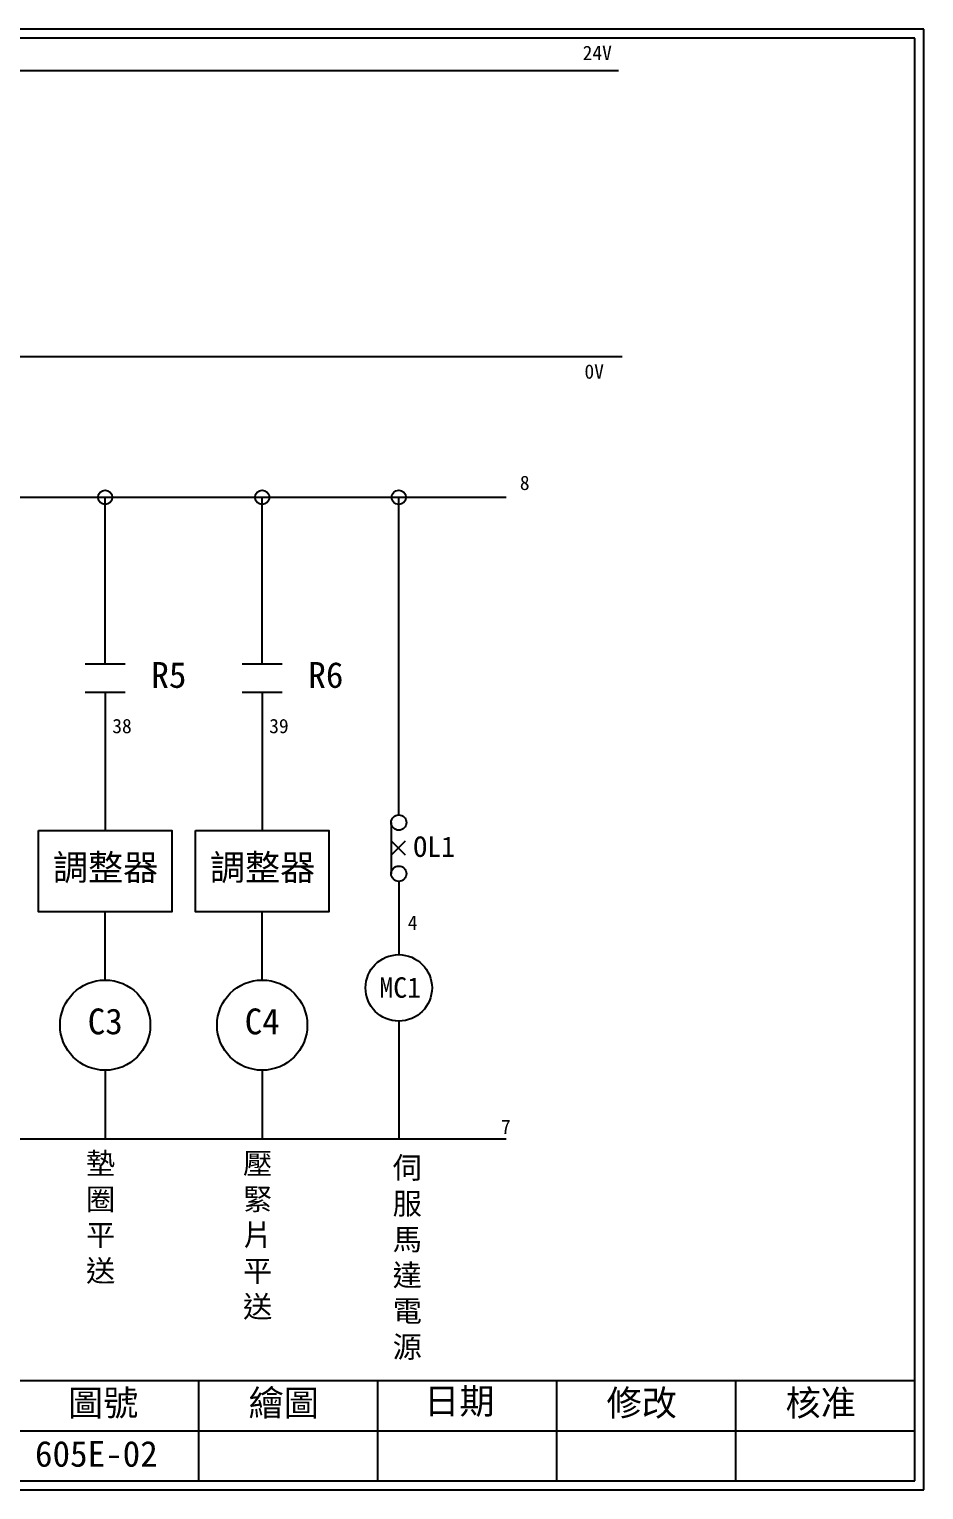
# Model space of a CAD drawing. Extents: x 10 to 297, y 3 to 207.
# Drawn here: x 172.1 to 297, y 3 to 207 of the extents above; entities that cross this region are included whole.
import ezdxf
from ezdxf.enums import TextEntityAlignment as Align

# ---------------------------------------------------------------- set-up
doc = ezdxf.new("R2010")
doc.units = 0
doc.layers.get('0').update_dxf_attribs({"linetype": 'CONTINUOUS'})
for name, color, linetype in [('7', 7, 'CONTINUOUS'), ('圖框層', 7, 'CONTINUOUS'), ('標尺寸層', 3, 'CONTINUOUS')]:
    doc.layers.add(name, color=color, linetype=linetype)
doc.styles.add('CNS', font='romanc.shx', dxfattribs={"bigfont": 'chineset.shx'})
doc.styles.add('STSL', font='KAIU.TTF')

msp = doc.modelspace()

# ---------------------------------------------------------------- linework, layer by layer
for p, q in [((254.36, 201.15), (116.28, 201.15)), ((254.89, 161.2), (116.28, 161.2)), ((87.71, 141.6), (238.66, 141.6)), ((182.66, 118.36), (182.66, 141.6)), ((204.59, 118.36), (204.59, 141.6)), ((223.67, 101.16), (223.67, 141.6)), ((182.66, 114.39), (182.66, 95.05)), ((204.59, 114.39), (204.59, 95.05)), ((223.67, 97.25), (223.67, 101.16)), ((182.66, 74.19), (182.66, 83.72)), ((204.59, 74.19), (204.59, 83.72)), ((223.67, 68.45), (223.67, 51.99)), ((182.66, 61.59), (182.66, 51.99)), ((204.59, 61.59), (204.59, 51.99))]:
    msp.add_line(p, q)
for points in [[(173.33, 95.05), (191.99, 95.05), (191.99, 83.72), (173.33, 83.72)], [(195.26, 95.05), (213.92, 95.05), (213.92, 83.72), (195.26, 83.72)]]:
    msp.add_lwpolyline(points, close=True)
for centre, radius in [((223.67, 141.6), 1), ((223.67, 73.09), 4.64), ((182.66, 67.89), 6.3), ((204.59, 67.89), 6.3)]:
    msp.add_circle(centre, radius)
at = {"layer": '7'}
msp.add_line((222.6, 96.18), (222.6, 89.04), dxfattribs=at)
for centre in [(223.67, 96.18), (223.67, 89.04)]:
    msp.add_circle(centre, 1.07, dxfattribs=at)
at = {"layer": '圖框層', "color": 7}
for p, q in [((297, 206.97), (10, 206.97)), ((297, 3), (297, 206.97)), ((295.75, 205.72), (11.25, 205.72)), ((295.75, 4.25), (295.75, 205.72)), ((11.25, 18.25), (295.75, 18.25)), ((195.75, 4.25), (195.75, 18.25)), ((220.75, 4.25), (220.75, 18.25)), ((245.75, 4.25), (245.75, 18.25)), ((270.75, 4.25), (270.75, 18.25)), ((145.75, 11.25), (295.75, 11.25)), ((11.25, 4.25), (295.75, 4.25)), ((10, 3), (297, 3))]:
    msp.add_line(p, q, dxfattribs=at)
at = {"layer": '標尺寸層', "color": 7}
for p, q in [((179.88, 118.36), (185.45, 118.36)), ((201.81, 118.36), (207.38, 118.36)), ((179.88, 114.39), (185.45, 114.39)), ((201.81, 114.39), (207.38, 114.39)), ((222.6, 91.61), (224.6, 93.61)), ((224.6, 91.61), (222.6, 93.61)), ((223.67, 87.97), (223.67, 77.73)), ((91.54, 51.99), (238.66, 51.99))]:
    msp.add_line(p, q, dxfattribs=at)
for centre in [(182.66, 141.6), (204.59, 141.6)]:
    msp.add_circle(centre, 1, dxfattribs=at)

# ---------------------------------------------------------------- texts
at = {"color": 7}
for s, p in [('OL1', (228.61, 92.81)), ('MC1', (223.87, 73.14))]:
    msp.add_text(s, height=2.856, dxfattribs=at).set_placement(p, align=Align.MIDDLE_CENTER)
at = {"layer": '圖框層', "color": 4, "style": 'STSL'}
for s, height, p in [('24V', 2, (249.35, 202.66)), ('0V', 2, (249.6, 158.16)), ('8', 2, (240.58, 142.62)), ('R5', 3.6, (189.11, 114.99)), ('R6', 3.6, (211.04, 114.99)), ('38', 2, (183.65, 108.66)), ('39', 2, (205.57, 108.66)), ('調整器', 3.6, (175.35, 88.11)), ('調整器', 3.6, (197.28, 88.11)), ('4', 2, (224.92, 81.18)), ('C3', 3.6, (180.22, 66.61)), ('C4', 3.6, (202.15, 66.61)), ('7', 2, (237.95, 52.68)), ('圖號', 3.6, (177.47, 13.34)), ('繪圖', 3.6, (202.69, 13.34)), ('日期', 3.6, (227.22, 13.59)), ('修改', 3.6, (252.69, 13.34)), ('核准', 3.6, (277.69, 13.34)), ('605E-02', 3.6, (172.86, 6.22))]:
    msp.add_text(s, height=height, dxfattribs=at).set_placement(p)
at = {"layer": '標尺寸層', "color": 7, "char_height": 3, "width": 5.4243, "attachment_point": 1, "style": 'CNS'}
for s, insert in [('{\\fDFKai-SB|b0|i0|c136|p65;墊圈平送}', (179.98, 50.08)), ('{\\fDFKai-SB|b0|i0|c136|p65;壓緊片平送}', (201.91, 50.08)), ('{\\fDFKai-SB|b0|i0|c136|p65;伺服馬達電源}', (222.81, 49.47))]:
    msp.add_mtext(s, dxfattribs=dict(at, insert=insert))

doc.saveas('drawing.dxf')
